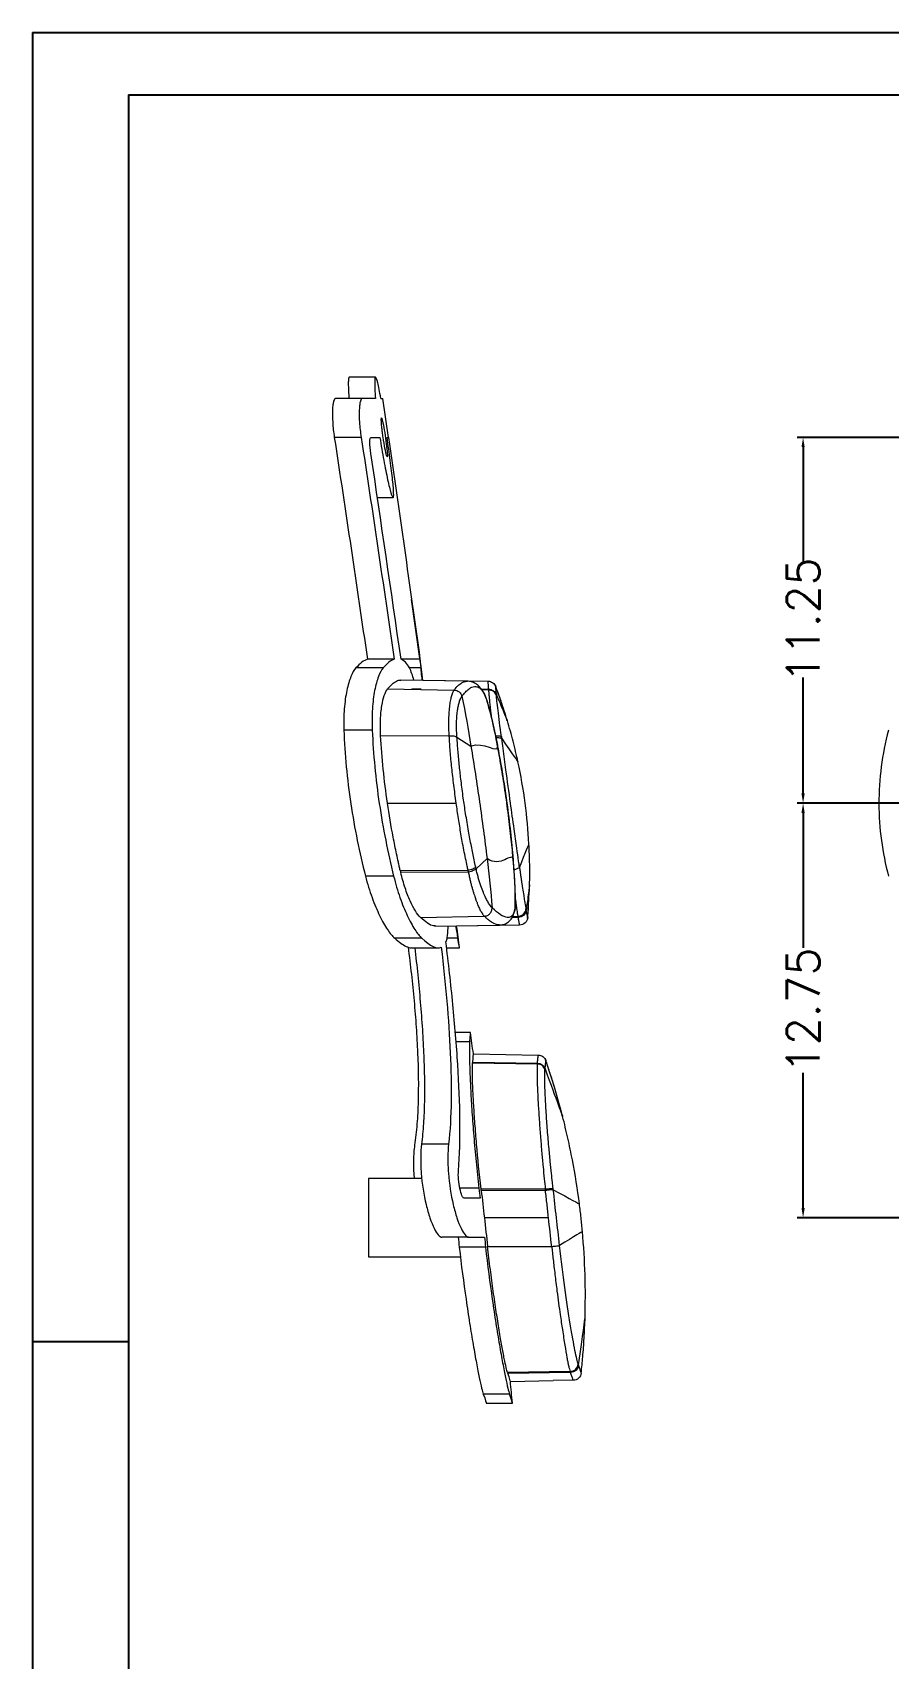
# Model space of a CAD drawing. Header units: inches. Extents: x 1631 to 3663, y 1126 to 1454.
# Drawn here: x 3410.6 to 3437, y 1156.2 to 1206.2 of the extents above; entities that cross this region are included whole.
import ezdxf

# ---------------------------------------------------------------- set-up
doc = ezdxf.new("R2010")
doc.units = ezdxf.units.IN
doc.header["$LTSCALE"] = 15
doc.styles.get("Standard").update_dxf_attribs({"font": 'txt', "bigfont": 'gbcbig.shx'})
doc.dimstyles.new('1.5', dxfattribs={"dimtxt": 1, "dimasz": 0.3, "dimexe": 0.18, "dimexo": 0.0625, "dimgap": 0.09, "dimtad": 0, "dimzin": 0, "dimdsep": 46, "dimtxsty": 'Standard', "dimcen": 0, "dimclrd": 3, "dimclre": 3, "dimadec": 0, "dimazin": 2, "dimtfac": 1, "dimtofl": 0, "dimtmove": 0, "dimatfit": 3, "dimfxl": 1, "dimtolj": 1, "dimtzin": 0, "dimarcsym": 0})

# ---------------------------------------------------------------- blocks, each defined once
blk = doc.blocks.new('*D250')
at = {"color": 3, "lineweight": -2}
for p, q in [((3440.455, 1182.497), (3434.155, 1182.497)), ((3434.335, 1182.197), (3434.335, 1178.045)), ((3434.335, 1170.047), (3434.335, 1174.198)), ((3450.955, 1169.747), (3434.155, 1169.747))]:
    blk.add_line(p, q, dxfattribs=at)
at = {"color": 3}
for points in [[(3434.285, 1182.197), (3434.385, 1182.197), (3434.335, 1182.497)], [(3434.285, 1170.047), (3434.385, 1170.047), (3434.335, 1169.747)]]:
    blk.add_solid(points, dxfattribs=at)
at = {"layer": 'Defpoints', "color": 0}
for p in [(3440.518, 1182.497), (3434.335, 1169.747), (3451.018, 1169.747)]:
    blk.add_point(p, dxfattribs=at)
at = {"color": 0, "insert": (3434.335, 1176.122), "char_height": 1, "attachment_point": 5, "rotation": 90}
blk.add_mtext('\\A1;12.75', dxfattribs=at)
blk = doc.blocks.new('*D251')
at = {"color": 3, "lineweight": -2}
for p, q in [((3445.705, 1193.746), (3434.155, 1193.746)), ((3434.335, 1193.446), (3434.335, 1189.878)), ((3434.335, 1182.797), (3434.335, 1186.365)), ((3440.455, 1182.497), (3434.155, 1182.497))]:
    blk.add_line(p, q, dxfattribs=at)
at = {"color": 3}
for points in [[(3434.285, 1193.446), (3434.385, 1193.446), (3434.335, 1193.746)], [(3434.285, 1182.797), (3434.385, 1182.797), (3434.335, 1182.497)]]:
    blk.add_solid(points, dxfattribs=at)
at = {"layer": 'Defpoints', "color": 0}
for p in [(3434.335, 1193.746), (3445.768, 1193.746), (3440.518, 1182.497)]:
    blk.add_point(p, dxfattribs=at)
at = {"color": 0, "insert": (3434.335, 1188.121), "char_height": 1, "attachment_point": 5, "rotation": 90}
blk.add_mtext('\\A1;11.25', dxfattribs=at)

msp = doc.modelspace()

# ---------------------------------------------------------------- linework, layer by layer
for p, q in [((3410.633, 1206.198), (3524.541, 1206.198)), ((3410.633, 1206.198), (3410.633, 1125.657)), ((3413.581, 1204.28), (3522.624, 1204.28)), ((3413.581, 1204.28), (3413.581, 1127.574)), ((3413.581, 1165.927), (3410.633, 1165.927)), ((3410.633, 1162.944), (3410.633, 1125.657))]:
    msp.add_line(p, q)
at = {"color": 7, "linetype": 'Continuous', "lineweight": 15}
for p, q in [((3421.184, 1195.596), (3420.373, 1195.596)), ((3420.783, 1194.946), (3419.962, 1194.946)), ((3421.58, 1193.746), (3421.409, 1194.946)), ((3420.743, 1193.746), (3419.916, 1193.746)), ((3421.238, 1191.896), (3421.725, 1191.896)), ((3422.549, 1186.947), (3422.291, 1188.763)), ((3421.757, 1186.926), (3420.933, 1186.926)), ((3422.551, 1186.926), (3421.974, 1186.926)), ((3421.417, 1186.653), (3420.579, 1186.653)), ((3424.02, 1186.247), (3421.965, 1186.282)), ((3422.642, 1186.282), (3424.648, 1186.247)), ((3424.029, 1186.246), (3424.01, 1186.245)), ((3421.557, 1186.011), (3423.605, 1185.976)), ((3422.589, 1186.005), (3422.299, 1186.01)), ((3424.537, 1185.841), (3424.525, 1185.862)), ((3424.552, 1185.814), (3424.539, 1185.842)), ((3424.583, 1185.718), (3424.543, 1185.825)), ((3424.617, 1185.626), (3424.612, 1185.64)), ((3425.237, 1185.032), (3425.176, 1185.234)), ((3421.082, 1184.74), (3420.211, 1184.74)), ((3423.451, 1184.56), (3421.34, 1184.569)), ((3423.689, 1184.524), (3424.117, 1184.254)), ((3421.55, 1182.498), (3423.664, 1182.498)), ((3424.276, 1180.48), (3424.613, 1180.793)), ((3425.417, 1180.707), (3425.417, 1180.718)), ((3421.741, 1180.253), (3420.874, 1180.253)), ((3421.944, 1180.426), (3424.03, 1180.434)), ((3424.041, 1180.377), (3421.958, 1180.366)), ((3425.904, 1179.528), (3425.914, 1179.792)), ((3425.915, 1179.784), (3425.918, 1179.895)), ((3425.918, 1179.857), (3425.92, 1179.972)), ((3425.922, 1179.985), (3425.919, 1179.962)), ((3425.92, 1179.965), (3425.92, 1179.979)), ((3425.459, 1179.185), (3425.468, 1179.22)), ((3425.467, 1179.208), (3425.47, 1179.234)), ((3425.472, 1179.219), (3425.476, 1179.249)), ((3425.893, 1179.365), (3425.904, 1179.528)), ((3422.562, 1178.984), (3424.53, 1179.017)), ((3423.013, 1178.712), (3425.005, 1178.747)), ((3425.616, 1178.747), (3423.679, 1178.713)), ((3422.607, 1178.341), (3421.773, 1178.341)), ((3422.296, 1178.047), (3423.115, 1178.047)), ((3423.369, 1178.047), (3423.768, 1178.047)), ((3424.108, 1175.447), (3423.639, 1175.447)), ((3424.193, 1174.782), (3426.187, 1174.747)), ((3424.169, 1174.51), (3426.161, 1174.475)), ((3424.172, 1174.531), (3426.162, 1174.497)), ((3426.423, 1174.578), (3426.423, 1174.579)), ((3426.423, 1174.579), (3426.423, 1174.578)), ((3426.688, 1173.758), (3426.671, 1173.812)), ((3426.861, 1173.138), (3426.687, 1173.758)), ((3426.934, 1172.871), (3426.862, 1173.15)), ((3423.432, 1172.007), (3422.6, 1172.007)), ((3422.606, 1170.947), (3420.963, 1170.947)), ((3426.405, 1170.63), (3424.431, 1170.626)), ((3424.435, 1170.587), (3424.431, 1170.626)), ((3426.41, 1170.583), (3424.435, 1170.587)), ((3426.405, 1170.63), (3426.41, 1170.583)), ((3426.651, 1170.605), (3426.646, 1170.651)), ((3426.504, 1169.747), (3424.531, 1169.747)), ((3424.044, 1169.147), (3423.223, 1169.147)), ((3424.568, 1168.844), (3423.759, 1168.844)), ((3424.631, 1168.864), (3426.603, 1168.865)), ((3420.963, 1168.547), (3423.794, 1168.547)), ((3427.611, 1166.33), (3427.627, 1166.648)), ((3427.172, 1165.018), (3425.244, 1164.985)), ((3427.183, 1164.99), (3425.254, 1164.956)), ((3425.331, 1164.713), (3426.643, 1164.736)), ((3427.264, 1164.747), (3426.643, 1164.736)), ((3427.512, 1164.97), (3427.517, 1165.025)), ((3427.512, 1164.97), (3427.512, 1164.971)), ((3425.303, 1164.324), (3424.499, 1164.324)), ((3424.59, 1164.047), (3425.393, 1164.047))]:
    msp.add_line(p, q, dxfattribs=at)
at = {"color": 8, "linetype": 'Continuous', "lineweight": 15}
for p, q in [((3422.574, 1186.653), (3422.227, 1186.653)), ((3424.438, 1186.004), (3424.666, 1186)), ((3424.67, 1185.976), (3424.453, 1185.98)), ((3424.548, 1185.821), (3424.537, 1185.841)), ((3424.549, 1185.813), (3424.557, 1185.798)), ((3425.914, 1179.792), (3425.917, 1179.857)), ((3425.468, 1179.22), (3425.474, 1179.244)), ((3425.477, 1179.266), (3425.473, 1179.249)), ((3425.872, 1179.058), (3425.893, 1179.365)), ((3425.573, 1178.98), (3425.379, 1178.977)), ((3425.403, 1179.015), (3425.565, 1179.017)), ((3423.714, 1178.341), (3423.383, 1178.341)), ((3423.661, 1175.169), (3424.082, 1175.169)), ((3426.939, 1172.86), (3426.861, 1173.138)), ((3424.363, 1170.65), (3423.779, 1170.65))]:
    msp.add_line(p, q, dxfattribs=at)
at = {"color": 7, "linetype": 'Continuous', "lineweight": 15}
for points, knots in [([(3420.373, 1195.593), (3420.368, 1195.59), (3420.357, 1195.584), (3420.348, 1195.509), (3420.345, 1195.388), (3420.35, 1195.219), (3420.359, 1195.063), (3420.366, 1194.966), (3420.368, 1194.946)], [0, 0, 0, 0, 0.175537, 0.369923, 0.564304, 0.757591, 0.95088, 1, 1, 1, 1]), ([(3421.347, 1194.946), (3421.329, 1195.048), (3421.312, 1195.139), (3421.279, 1195.299), (3421.264, 1195.369), (3421.222, 1195.536), (3421.199, 1195.595), (3421.176, 1195.596), (3421.169, 1195.582), (3421.161, 1195.525), (3421.158, 1195.483), (3421.157, 1195.371), (3421.159, 1195.301), (3421.166, 1195.141), (3421.171, 1195.049), (3421.179, 1194.946)], [0, 0, 0, 0, 0.125, 0.125, 0.25, 0.25, 0.5, 0.5, 0.625, 0.625, 0.75, 0.75, 0.875, 0.875, 1, 1, 1, 1]), ([(3419.962, 1194.946), (3419.936, 1194.946), (3419.913, 1194.915), (3419.886, 1194.826), (3419.878, 1194.789), (3419.866, 1194.702), (3419.862, 1194.652), (3419.854, 1194.485), (3419.856, 1194.351), (3419.875, 1194.061), (3419.892, 1193.904), (3419.916, 1193.746)], [0, 0, 0, 0, 0.25, 0.25, 0.375, 0.375, 0.5, 0.5, 0.75, 0.75, 1, 1, 1, 1]), ([(3420.783, 1194.946), (3420.757, 1194.946), (3420.734, 1194.915), (3420.709, 1194.826), (3420.702, 1194.789), (3420.69, 1194.702), (3420.686, 1194.651), (3420.679, 1194.485), (3420.681, 1194.35), (3420.701, 1194.061), (3420.719, 1193.904), (3420.743, 1193.746)], [0, 0, 0, 0, 0.25, 0.25, 0.375, 0.375, 0.5, 0.5, 0.75, 0.75, 1, 1, 1, 1]), ([(3421.418, 1193.746), (3421.415, 1193.772), (3421.407, 1193.824), (3421.397, 1193.902), (3421.386, 1193.988), (3421.376, 1194.081), (3421.367, 1194.173), (3421.362, 1194.249), (3421.361, 1194.304), (3421.362, 1194.34), (3421.366, 1194.344), (3421.368, 1194.346)], [0, 0, 0, 0, 0.084108, 0.167254, 0.250865, 0.375991, 0.502041, 0.626386, 0.751612, 0.875793, 1, 1, 1, 1]), ([(3421.368, 1194.346), (3421.375, 1194.346), (3421.387, 1194.31), (3421.416, 1194.179), (3421.434, 1194.084), (3421.47, 1193.868), (3421.489, 1193.745), (3421.52, 1193.516), (3421.534, 1193.406), (3421.549, 1193.239), (3421.552, 1193.18), (3421.546, 1193.134), (3421.537, 1193.147), (3421.51, 1193.238), (3421.492, 1193.317), (3421.455, 1193.511), (3421.436, 1193.628), (3421.418, 1193.746)], [0, 0, 0, 0, 0.125, 0.125, 0.25, 0.25, 0.375, 0.375, 0.5, 0.5, 0.625, 0.625, 0.75, 0.75, 0.875, 0.875, 1, 1, 1, 1]), ([(3421.04, 1193.246), (3421.02, 1193.377), (3421.01, 1193.507), (3421.011, 1193.692), (3421.024, 1193.746), (3421.043, 1193.746)], [0, 0, 0, 0, 0.5, 0.5, 1, 1, 1, 1]), ([(3421.318, 1193.746), (3421.336, 1193.624), (3421.355, 1193.505), (3421.394, 1193.27), (3421.414, 1193.153), (3421.455, 1192.93), (3421.476, 1192.825), (3421.516, 1192.625), (3421.537, 1192.53), (3421.575, 1192.359), (3421.594, 1192.282), (3421.629, 1192.147), (3421.645, 1192.088), (3421.688, 1191.948), (3421.711, 1191.898), (3421.732, 1191.895), (3421.737, 1191.907), (3421.743, 1191.953), (3421.743, 1191.988), (3421.74, 1192.081), (3421.737, 1192.139), (3421.726, 1192.273), (3421.718, 1192.35), (3421.691, 1192.61), (3421.666, 1192.814), (3421.607, 1193.263), (3421.573, 1193.502), (3421.538, 1193.746)], [0, 0, 0, 0, 0.0625, 0.0625, 0.125, 0.125, 0.1875, 0.1875, 0.25, 0.25, 0.3125, 0.3125, 0.375, 0.375, 0.5, 0.5, 0.5625, 0.5625, 0.625, 0.625, 0.6875, 0.6875, 0.75, 0.75, 0.875, 0.875, 1, 1, 1, 1]), ([(3420.579, 1186.653), (3420.525, 1186.592), (3420.474, 1186.503), (3420.379, 1186.271), (3420.336, 1186.126), (3420.266, 1185.795), (3420.239, 1185.603), (3420.207, 1185.192), (3420.202, 1184.973), (3420.211, 1184.74)], [0, 0, 0, 0, 0.25, 0.25, 0.5, 0.5, 0.75, 0.75, 1, 1, 1, 1]), ([(3421.417, 1186.653), (3421.365, 1186.592), (3421.317, 1186.503), (3421.228, 1186.27), (3421.188, 1186.125), (3421.125, 1185.794), (3421.1, 1185.602), (3421.074, 1185.192), (3421.071, 1184.973), (3421.082, 1184.74)], [0, 0, 0, 0, 0.25, 0.25, 0.5, 0.5, 0.75, 0.75, 1, 1, 1, 1]), ([(3421.557, 1186.011), (3421.604, 1186.064), (3421.697, 1186.17), (3421.829, 1186.254), (3421.918, 1186.291), (3421.961, 1186.28), (3421.965, 1186.28)], [0, 0, 0, 0, 0.319429, 0.638855, 0.967061, 1, 1, 1, 1]), ([(3422.365, 1186.275), (3422.344, 1186.348), (3422.297, 1186.512), (3422.252, 1186.602), (3422.227, 1186.653)], [0, 0, 0, 0, 0.442178, 1, 1, 1, 1]), ([(3422.574, 1186.653), (3422.579, 1186.605), (3422.587, 1186.51), (3422.6, 1186.37), (3422.611, 1186.273), (3422.611, 1186.271)], [0, 0, 0, 0, 0.4947893, 0.9895871, 1, 1, 1, 1]), ([(3423.83, 1186.191), (3423.842, 1186.199), (3423.867, 1186.215), (3423.909, 1186.233), (3423.953, 1186.243), (3423.988, 1186.248), (3424.006, 1186.247), (3424.01, 1186.246)], [0, 0, 0, 0, 0.220127, 0.441191, 0.701021, 0.932114, 1, 1, 1, 1]), ([(3424.532, 1185.854), (3424.5, 1185.91), (3424.439, 1186.017), (3424.332, 1186.125), (3424.227, 1186.195), (3424.126, 1186.232), (3424.061, 1186.246), (3424.029, 1186.246), (3424.029, 1186.246)], [0, 0, 0, 0, 0.248641, 0.473078, 0.673111, 0.848536, 0.999209, 1, 1, 1, 1]), ([(3424.666, 1186), (3424.664, 1186.022), (3424.66, 1186.066), (3424.655, 1186.12), (3424.652, 1186.166), (3424.649, 1186.201), (3424.648, 1186.227), (3424.647, 1186.244), (3424.648, 1186.246), (3424.648, 1186.247)], [0, 0, 0, 0, 0.139783, 0.280589, 0.422419, 0.565275, 0.709156, 0.854064, 1, 1, 1, 1]), ([(3424.648, 1186.247), (3424.696, 1186.246), (3424.747, 1186.231), (3424.831, 1186.172), (3424.863, 1186.129), (3424.88, 1186.086)], [0, 0, 0, 0, 0.5, 0.5, 1, 1, 1, 1]), ([(3421.34, 1184.569), (3421.331, 1184.744), (3421.329, 1184.909), (3421.342, 1185.219), (3421.357, 1185.362), (3421.397, 1185.613), (3421.424, 1185.722), (3421.484, 1185.897), (3421.519, 1185.965), (3421.557, 1186.011)], [0, 0, 0, 0, 0.25, 0.25, 0.5, 0.5, 0.75, 0.75, 1, 1, 1, 1]), ([(3423.451, 1184.56), (3423.45, 1184.587), (3423.445, 1184.671), (3423.44, 1184.835), (3423.439, 1185.039), (3423.448, 1185.259), (3423.464, 1185.458), (3423.49, 1185.639), (3423.523, 1185.784), (3423.56, 1185.901), (3423.59, 1185.951), (3423.605, 1185.976)], [0, 0, 0, 0, 0.039929, 0.124298, 0.249319, 0.361282, 0.498909, 0.624933, 0.751783, 0.877055, 1, 1, 1, 1]), ([(3423.605, 1185.976), (3423.613, 1185.986), (3423.632, 1186.011), (3423.668, 1186.057), (3423.717, 1186.11), (3423.774, 1186.157), (3423.812, 1186.18), (3423.83, 1186.191)], [0, 0, 0, 0, 0.098471, 0.26528, 0.521131, 0.778785, 1, 1, 1, 1]), ([(3423.605, 1185.976), (3423.655, 1185.974), (3423.711, 1185.954), (3423.799, 1185.882), (3423.83, 1185.832), (3423.842, 1185.783)], [0, 0, 0, 0, 0.5, 0.5, 1, 1, 1, 1]), ([(3423.689, 1184.524), (3423.687, 1184.54), (3423.685, 1184.572), (3423.68, 1184.672), (3423.676, 1184.802), (3423.676, 1184.971), (3423.681, 1185.111), (3423.691, 1185.234), (3423.703, 1185.319), (3423.714, 1185.393), (3423.725, 1185.459), (3423.739, 1185.522), (3423.754, 1185.584), (3423.772, 1185.647), (3423.796, 1185.708), (3423.82, 1185.752), (3423.836, 1185.775), (3423.842, 1185.783)], [0, 0, 0, 0, 0.027051, 0.054088, 0.168791, 0.250256, 0.357893, 0.434442, 0.505535, 0.554377, 0.610991, 0.667665, 0.725355, 0.788482, 0.870086, 0.951714, 1, 1, 1, 1]), ([(3423.842, 1185.783), (3423.86, 1185.807), (3423.895, 1185.853), (3423.947, 1185.912), (3423.999, 1185.963), (3424.049, 1186.004), (3424.097, 1186.037), (3424.159, 1186.07), (3424.227, 1186.086), (3424.315, 1186.08), (3424.398, 1186.036), (3424.481, 1185.947), (3424.525, 1185.863), (3424.548, 1185.821)], [0, 0, 0, 0, 0.064736, 0.129517, 0.194332, 0.259176, 0.32103, 0.382916, 0.506385, 0.599971, 0.759212, 0.879541, 1, 1, 1, 1]), ([(3424.557, 1185.798), (3424.576, 1185.743), (3424.615, 1185.628), (3424.671, 1185.438), (3424.728, 1185.222), (3424.795, 1184.945), (3424.867, 1184.613), (3424.916, 1184.362), (3424.94, 1184.233)], [0, 0, 0, 0, 0.108938, 0.225684, 0.368054, 0.524715, 0.754983, 1, 1, 1, 1]), ([(3424.557, 1185.798), (3424.565, 1185.779), (3424.584, 1185.734), (3424.604, 1185.667), (3424.616, 1185.627)], [0, 0, 0, 0, 0.413394, 1, 1, 1, 1]), ([(3424.67, 1185.976), (3424.67, 1185.98), (3424.669, 1185.988), (3424.667, 1185.996), (3424.666, 1186)], [0, 0, 0, 0, 0.418741, 1, 1, 1, 1]), ([(3424.666, 1186), (3424.714, 1186), (3424.767, 1185.985), (3424.852, 1185.926), (3424.884, 1185.883), (3424.9, 1185.839)], [0, 0, 0, 0, 0.5, 0.5, 1, 1, 1, 1]), ([(3424.902, 1185.815), (3424.886, 1185.857), (3424.855, 1185.9), (3424.771, 1185.96), (3424.718, 1185.976), (3424.67, 1185.976)], [0, 0, 0, 0, 0.5, 0.5, 1, 1, 1, 1]), ([(3425.045, 1185.628), (3425.019, 1185.704), (3424.964, 1185.863), (3424.903, 1186.024), (3424.871, 1186.107)], [0, 0, 0, 0, 0.479444, 1, 1, 1, 1]), ([(3425.24, 1185.026), (3425.178, 1185.232), (3425.078, 1185.54), (3424.953, 1185.891), (3424.898, 1186.039), (3424.88, 1186.086)], [0.8326318, 0.8326318, 0.8326318, 0.8326318, 0.9163172, 0.9581586, 0.9776462, 0.9776462, 0.9776462, 0.9776462]), ([(3425.056, 1184.543), (3425.014, 1184.845), (3424.978, 1185.124), (3424.925, 1185.568), (3424.907, 1185.73), (3424.902, 1185.815)], [0, 0, 0, 0, 0.5, 0.5, 1, 1, 1, 1]), ([(3424.934, 1184.277), (3424.91, 1184.399), (3424.869, 1184.613), (3424.809, 1184.89), (3424.753, 1185.133), (3424.694, 1185.368), (3424.642, 1185.541), (3424.615, 1185.627)], [0, 0, 0, 0, 0.270539, 0.471736, 0.608325, 0.80362, 1, 1, 1, 1]), ([(3420.211, 1184.74), (3420.24, 1183.996), (3420.309, 1183.242), (3420.537, 1181.718), (3420.691, 1180.977), (3420.874, 1180.253)], [0, 0, 0, 0, 0.5, 0.5, 1, 1, 1, 1]), ([(3421.082, 1184.74), (3421.116, 1183.996), (3421.187, 1183.243), (3421.413, 1181.719), (3421.564, 1180.977), (3421.741, 1180.253)], [0, 0, 0, 0, 0.5, 0.5, 1, 1, 1, 1]), ([(3425.566, 1183.765), (3425.52, 1183.977), (3425.42, 1184.399), (3425.303, 1184.818), (3425.24, 1185.026)], [0.6638154, 0.6638154, 0.6638154, 0.6638154, 0.7482245, 0.8326321, 0.8326321, 0.8326321, 0.8326321]), ([(3436.962, 1184.74), (3436.763, 1183.996), (3436.666, 1183.242), (3436.669, 1181.718), (3436.769, 1180.977), (3436.962, 1180.253)], [0, 0, 0, 0, 0.5, 0.5, 1, 1, 1, 1]), ([(3423.689, 1184.524), (3423.673, 1184.536), (3423.642, 1184.547), (3423.554, 1184.56), (3423.5, 1184.562), (3423.451, 1184.56)], [0, 0, 0, 0, 0.5, 0.5, 1, 1, 1, 1]), ([(3423.664, 1182.498), (3423.652, 1182.591), (3423.627, 1182.774), (3423.593, 1183.048), (3423.561, 1183.318), (3423.521, 1183.664), (3423.48, 1184.079), (3423.461, 1184.401), (3423.451, 1184.56)], [0, 0, 0, 0, 0.133408, 0.2652, 0.395371, 0.523916, 0.766411, 1, 1, 1, 1]), ([(3424.265, 1180.531), (3424.249, 1180.603), (3424.203, 1180.815), (3424.128, 1181.182), (3424.041, 1181.658), (3423.97, 1182.078), (3423.917, 1182.417), (3423.881, 1182.668), (3423.847, 1182.919), (3423.807, 1183.246), (3423.764, 1183.63), (3423.721, 1184.08), (3423.699, 1184.376), (3423.689, 1184.524)], [0, 0, 0, 0, 0.056454, 0.163882, 0.281066, 0.415403, 0.477686, 0.532774, 0.602256, 0.663605, 0.775728, 0.887881, 1, 1, 1, 1]), ([(3424.117, 1184.254), (3424.211, 1183.683), (3424.389, 1182.534), (3424.542, 1181.375), (3424.613, 1180.793)], [0.2508421, 0.2508421, 0.2508421, 0.2508421, 0.499242, 0.747642, 0.747642, 0.747642, 0.747642]), ([(3425.425, 1180.718), (3425.404, 1180.938), (3425.36, 1181.405), (3425.274, 1182.133), (3425.17, 1182.889), (3425.054, 1183.616), (3424.969, 1184.08), (3424.93, 1184.298)], [0, 0, 0, 0, 0.183721, 0.390004, 0.607865, 0.815523, 1, 1, 1, 1]), ([(3424.94, 1184.233), (3424.975, 1184.046), (3425.044, 1183.668), (3425.138, 1183.09), (3425.239, 1182.403), (3425.337, 1181.625), (3425.392, 1181.046), (3425.419, 1180.764)], [0, 0, 0, 0, 0.16255, 0.329302, 0.501547, 0.757055, 1, 1, 1, 1]), ([(3425.612, 1180.522), (3425.603, 1180.586), (3425.576, 1180.78), (3425.521, 1181.172), (3425.438, 1181.766), (3425.325, 1182.574), (3425.211, 1183.406), (3425.122, 1184.064), (3425.079, 1184.38), (3425.065, 1184.48)], [0, 0, 0, 0, 0.049986, 0.150014, 0.300068, 0.500104, 0.756065, 0.922724, 1, 1, 1, 1]), ([(3425.903, 1181.238), (3425.881, 1181.658), (3425.803, 1182.5), (3425.656, 1183.344), (3425.566, 1183.765)], [0.3297937, 0.3297937, 0.3297937, 0.3297937, 0.4960972, 0.6638155, 0.6638155, 0.6638155, 0.6638155]), ([(3421.944, 1180.425), (3421.938, 1180.446), (3421.934, 1180.467), (3421.924, 1180.509), (3421.92, 1180.531), (3421.905, 1180.594), (3421.896, 1180.636), (3421.868, 1180.763), (3421.849, 1180.848), (3421.795, 1181.104), (3421.76, 1181.276), (3421.661, 1181.796), (3421.602, 1182.146), (3421.55, 1182.498)], [0, 0, 0, 0, 0.03125, 0.03125, 0.0625, 0.0625, 0.125, 0.125, 0.25, 0.25, 0.5, 0.5, 1, 1, 1, 1]), ([(3424.03, 1180.434), (3424.022, 1180.475), (3423.997, 1180.594), (3423.934, 1180.887), (3423.852, 1181.296), (3423.785, 1181.709), (3423.722, 1182.102), (3423.687, 1182.341), (3423.664, 1182.498)], [0, 0, 0, 0, 0.060339, 0.178567, 0.434166, 0.659301, 0.77445, 1, 1, 1, 1]), ([(3425.922, 1179.985), (3425.927, 1180.193), (3425.929, 1180.611), (3425.915, 1181.029), (3425.903, 1181.238)], [0.1640281, 0.1640281, 0.1640281, 0.1640281, 0.2469104, 0.3297938, 0.3297938, 0.3297938, 0.3297938]), ([(3425.477, 1179.266), (3425.49, 1179.515), (3425.483, 1179.765), (3425.46, 1180.264), (3425.442, 1180.513), (3425.419, 1180.764)], [0, 0, 0, 0, 0.5, 0.5, 1, 1, 1, 1]), ([(3425.484, 1179.446), (3425.485, 1179.48), (3425.488, 1179.61), (3425.482, 1179.825), (3425.47, 1180.103), (3425.452, 1180.395), (3425.435, 1180.599), (3425.425, 1180.709)], [0, 0, 0, 0, 0.078194, 0.307931, 0.502946, 0.733491, 1, 1, 1, 1]), ([(3420.874, 1180.253), (3420.934, 1180.019), (3421.002, 1179.8), (3421.15, 1179.391), (3421.23, 1179.202), (3421.39, 1178.873), (3421.472, 1178.727), (3421.628, 1178.493), (3421.703, 1178.403), (3421.773, 1178.341)], [0, 0, 0, 0, 0.25, 0.25, 0.5, 0.5, 0.75, 0.75, 1, 1, 1, 1]), ([(3421.741, 1180.253), (3421.799, 1180.019), (3421.864, 1179.8), (3422.007, 1179.392), (3422.084, 1179.202), (3422.238, 1178.873), (3422.317, 1178.727), (3422.468, 1178.493), (3422.54, 1178.403), (3422.607, 1178.341)], [0, 0, 0, 0, 0.25, 0.25, 0.5, 0.5, 0.75, 0.75, 1, 1, 1, 1]), ([(3422.562, 1178.984), (3422.465, 1179.074), (3422.355, 1179.251), (3422.196, 1179.608), (3422.143, 1179.744), (3422.044, 1180.039), (3421.999, 1180.197), (3421.958, 1180.366)], [0, 0, 0, 0, 0.5, 0.5, 0.75, 0.75, 1, 1, 1, 1]), ([(3424.03, 1180.434), (3424.08, 1180.444), (3424.135, 1180.46), (3424.222, 1180.496), (3424.252, 1180.515), (3424.265, 1180.531)], [0, 0, 0, 0, 0.5, 0.5, 1, 1, 1, 1]), ([(3424.041, 1180.377), (3424.04, 1180.386), (3424.038, 1180.406), (3424.033, 1180.425), (3424.03, 1180.434)], [0, 0, 0, 0, 0.490926, 1, 1, 1, 1]), ([(3424.276, 1180.48), (3424.262, 1180.461), (3424.227, 1180.439), (3424.167, 1180.413), (3424.146, 1180.405), (3424.097, 1180.39), (3424.069, 1180.383), (3424.041, 1180.377)], [0, 0, 0, 0, 0.5, 0.5, 0.75, 0.75, 1, 1, 1, 1]), ([(3424.041, 1180.377), (3424.05, 1180.332), (3424.067, 1180.244), (3424.094, 1180.12), (3424.123, 1180.004), (3424.151, 1179.897), (3424.18, 1179.799), (3424.209, 1179.709), (3424.229, 1179.654), (3424.238, 1179.627)], [0, 0, 0, 0, 0.161258, 0.316381, 0.465363, 0.608206, 0.744918, 0.875511, 1, 1, 1, 1]), ([(3424.771, 1179.278), (3424.762, 1179.287), (3424.738, 1179.312), (3424.69, 1179.375), (3424.632, 1179.47), (3424.577, 1179.574), (3424.535, 1179.665), (3424.486, 1179.782), (3424.421, 1179.958), (3424.359, 1180.157), (3424.31, 1180.336), (3424.288, 1180.429), (3424.276, 1180.48)], [0, 0, 0, 0, 0.054054, 0.147817, 0.280599, 0.392198, 0.457137, 0.523444, 0.67387, 0.838047, 0.911635, 1, 1, 1, 1]), ([(3425.612, 1180.522), (3425.617, 1180.483), (3425.628, 1180.407), (3425.644, 1180.295), (3425.659, 1180.186), (3425.675, 1180.082), (3425.69, 1179.981), (3425.713, 1179.833), (3425.739, 1179.663), (3425.768, 1179.484), (3425.793, 1179.342), (3425.806, 1179.279), (3425.812, 1179.246)], [0, 0, 0, 0, 0.063923, 0.127583, 0.191048, 0.254382, 0.317646, 0.380898, 0.546778, 0.682852, 0.839228, 1, 1, 1, 1]), ([(3424.238, 1179.627), (3424.241, 1179.618), (3424.248, 1179.6), (3424.255, 1179.572), (3424.262, 1179.544), (3424.269, 1179.526), (3424.272, 1179.517)], [0, 0, 0, 0, 0.235818, 0.482458, 0.738124, 1, 1, 1, 1]), ([(3424.272, 1179.517), (3424.28, 1179.501), (3424.292, 1179.477), (3424.301, 1179.452), (3424.305, 1179.443)], [0, 0, 0, 0, 0.6077689, 1, 1, 1, 1]), ([(3424.305, 1179.443), (3424.31, 1179.424), (3424.323, 1179.381), (3424.348, 1179.317), (3424.386, 1179.236), (3424.426, 1179.161), (3424.459, 1179.117), (3424.471, 1179.1)], [0, 0, 0, 0, 0.133677, 0.296761, 0.48934, 0.806744, 1, 1, 1, 1]), ([(3424.53, 1179.017), (3424.564, 1179.02), (3424.597, 1179.029), (3424.656, 1179.059), (3424.681, 1179.079), (3424.722, 1179.123), (3424.739, 1179.149), (3424.764, 1179.21), (3424.771, 1179.244), (3424.771, 1179.278)], [0, 0, 0, 0, 0.25, 0.25, 0.5, 0.5, 0.75, 0.75, 1, 1, 1, 1]), ([(3425.474, 1179.244), (3425.445, 1179.054), (3425.357, 1178.969), (3425.114, 1178.992), (3424.954, 1179.098), (3424.771, 1179.278)], [0, 0, 0, 0, 0.5, 0.5, 1, 1, 1, 1]), ([(3424.989, 1178.751), (3425.028, 1178.752), (3425.126, 1178.754), (3425.241, 1178.813), (3425.339, 1178.904), (3425.417, 1179.022), (3425.449, 1179.135), (3425.465, 1179.193)], [0, 0, 0, 0, 0.156814, 0.401939, 0.5853, 0.784687, 1, 1, 1, 1]), ([(3425.477, 1179.289), (3425.478, 1179.298), (3425.484, 1179.341), (3425.485, 1179.4), (3425.485, 1179.446)], [0, 0, 0, 0, 0.205585, 1, 1, 1, 1]), ([(3425.485, 1179.446), (3425.485, 1179.423), (3425.485, 1179.349), (3425.48, 1179.3), (3425.477, 1179.266)], [0, 0, 0, 0, 0.3115189, 1, 1, 1, 1]), ([(3425.507, 1179.371), (3425.511, 1179.345), (3425.518, 1179.306), (3425.529, 1179.234), (3425.535, 1179.156), (3425.544, 1179.089), (3425.558, 1179.044), (3425.563, 1179.026), (3425.565, 1179.017)], [0, 0, 0, 0, 0.162507, 0.243292, 0.497082, 0.752248, 0.876809, 1, 1, 1, 1]), ([(3425.565, 1179.017), (3425.631, 1179.019), (3425.693, 1179.047), (3425.776, 1179.124), (3425.808, 1179.183), (3425.812, 1179.246)], [0, 0, 0, 0, 0.5, 0.5, 1, 1, 1, 1]), ([(3425.82, 1179.208), (3425.815, 1179.144), (3425.783, 1179.086), (3425.7, 1179.009), (3425.639, 1178.981), (3425.573, 1178.98)], [0, 0, 0, 0, 0.5, 0.5, 1, 1, 1, 1]), ([(3425.863, 1178.947), (3425.869, 1179.02), (3425.881, 1179.162), (3425.89, 1179.299), (3425.894, 1179.365)], [0, 0, 0, 0, 0.518292, 1, 1, 1, 1]), ([(3423.024, 1178.719), (3423.004, 1178.718), (3422.936, 1178.715), (3422.789, 1178.789), (3422.638, 1178.919), (3422.562, 1178.984)], [0, 0, 0, 0, 0.166234, 0.583105, 1, 1, 1, 1]), ([(3423.383, 1178.341), (3423.391, 1178.388), (3423.408, 1178.481), (3423.416, 1178.619), (3423.413, 1178.716), (3423.413, 1178.719)], [0, 0, 0, 0, 0.4904992, 0.9809936, 1, 1, 1, 1]), ([(3423.647, 1178.723), (3423.659, 1178.65), (3423.687, 1178.483), (3423.704, 1178.392), (3423.714, 1178.341)], [0, 0, 0, 0, 0.442955, 1, 1, 1, 1]), ([(3424.471, 1179.1), (3424.476, 1179.091), (3424.486, 1179.071), (3424.506, 1179.043), (3424.522, 1179.026), (3424.53, 1179.017)], [0, 0, 0, 0, 0.289642, 0.622814, 1, 1, 1, 1]), ([(3424.989, 1178.75), (3424.968, 1178.751), (3424.919, 1178.751), (3424.838, 1178.785), (3424.759, 1178.829), (3424.695, 1178.874), (3424.635, 1178.921), (3424.582, 1178.968), (3424.545, 1179.003), (3424.53, 1179.017)], [0, 0, 0, 0, 0.177675, 0.401503, 0.56052, 0.692559, 0.798954, 0.918852, 1, 1, 1, 1]), ([(3425.573, 1178.98), (3425.573, 1178.986), (3425.572, 1178.998), (3425.568, 1179.011), (3425.565, 1179.017)], [0, 0, 0, 0, 0.499763, 1, 1, 1, 1]), ([(3425.616, 1178.747), (3425.616, 1178.748), (3425.615, 1178.75), (3425.612, 1178.765), (3425.608, 1178.788), (3425.602, 1178.822), (3425.594, 1178.865), (3425.584, 1178.917), (3425.577, 1178.959), (3425.573, 1178.98)], [0, 0, 0, 0, 0.1427642, 0.2855612, 0.4283905, 0.5712505, 0.7141396, 0.8570563, 1, 1, 1, 1]), ([(3425.865, 1178.975), (3425.859, 1178.909), (3425.827, 1178.851), (3425.743, 1178.774), (3425.682, 1178.747), (3425.616, 1178.747)], [0, 0, 0, 0, 0.5, 0.5, 1, 1, 1, 1]), ([(3425.865, 1178.975), (3425.867, 1179.002), (3425.87, 1179.029), (3425.872, 1179.057), (3425.872, 1179.058)], [0.03025127, 0.03025127, 0.03025127, 0.03025127, 0.04100662, 0.04134946, 0.04134946, 0.04134946, 0.04134946]), ([(3421.773, 1178.341), (3421.838, 1178.287), (3421.968, 1178.178), (3422.131, 1178.085), (3422.241, 1178.041), (3422.288, 1178.05), (3422.296, 1178.052)], [0, 0, 0, 0, 0.307737, 0.615466, 0.932743, 1, 1, 1, 1]), ([(3423.383, 1178.341), (3423.377, 1178.322), (3423.366, 1178.284), (3423.354, 1178.251), (3423.347, 1178.235)], [0, 0, 0, 0, 0.501635, 1, 1, 1, 1]), ([(3423.734, 1171.188), (3423.773, 1171.673), (3423.785, 1172.188), (3423.775, 1173.277), (3423.751, 1173.853), (3423.675, 1175.061), (3423.623, 1175.677), (3423.5, 1176.937), (3423.428, 1177.579), (3423.347, 1178.235)], [0, 0, 0, 0, 0.25, 0.25, 0.5, 0.5, 0.75, 0.75, 1, 1, 1, 1]), ([(3422.186, 1178.067), (3422.258, 1177.508), (3422.319, 1176.958), (3422.394, 1176.144), (3422.415, 1175.875), (3422.452, 1175.34), (3422.467, 1175.074), (3422.501, 1174.291), (3422.507, 1173.794), (3422.487, 1173.084), (3422.476, 1172.853), (3422.44, 1172.404), (3422.416, 1172.185), (3422.385, 1171.975)], [0, 0, 0, 0, 0.25, 0.25, 0.375, 0.375, 0.5, 0.5, 0.75, 0.75, 0.875, 0.875, 1, 1, 1, 1]), ([(3422.391, 1178.047), (3422.423, 1177.769), (3422.486, 1177.208), (3422.563, 1176.369), (3422.627, 1175.534), (3422.669, 1174.74), (3422.691, 1173.996), (3422.689, 1173.3), (3422.664, 1172.63), (3422.622, 1172.215), (3422.6, 1172.007)], [0, 0, 0, 0, 0.124583, 0.252012, 0.383013, 0.51401, 0.633865, 0.753716, 0.876861, 1, 1, 1, 1]), ([(3423.206, 1178.066), (3423.337, 1176.936), (3423.435, 1175.854), (3423.506, 1174.301), (3423.516, 1173.805), (3423.503, 1172.868), (3423.479, 1172.425), (3423.432, 1172.007)], [0, 0, 0, 0, 0.5, 0.5, 0.75, 0.75, 1, 1, 1, 1]), ([(3424.082, 1175.169), (3424.077, 1175.132), (3424.074, 1175.071), (3424.071, 1174.903), (3424.071, 1174.796), (3424.076, 1174.536), (3424.08, 1174.386), (3424.092, 1174.048), (3424.101, 1173.858), (3424.122, 1173.446), (3424.135, 1173.227), (3424.167, 1172.761), (3424.185, 1172.512), (3424.227, 1172), (3424.251, 1171.738), (3424.303, 1171.202), (3424.332, 1170.926), (3424.363, 1170.65)], [0, 0, 0, 0, 0.125, 0.125, 0.25, 0.25, 0.375, 0.375, 0.5, 0.5, 0.625, 0.625, 0.75, 0.75, 0.875, 0.875, 1, 1, 1, 1]), ([(3426.162, 1174.497), (3426.165, 1174.519), (3426.17, 1174.562), (3426.175, 1174.615), (3426.18, 1174.661), (3426.182, 1174.683), (3426.183, 1174.694)], [0, 0, 0, 0, 0.252181, 0.502908, 0.75218, 1, 1, 1, 1]), ([(3426.183, 1174.694), (3426.183, 1174.702), (3426.185, 1174.719), (3426.185, 1174.74), (3426.185, 1174.747), (3426.187, 1174.747), (3426.187, 1174.747)], [0, 0, 0, 0, 0.2491731, 0.5003045, 0.9996554, 1, 1, 1, 1]), ([(3426.187, 1174.747), (3426.235, 1174.747), (3426.289, 1174.731), (3426.375, 1174.669), (3426.407, 1174.624), (3426.423, 1174.579)], [0, 0, 0, 0, 0.5, 0.5, 1, 1, 1, 1]), ([(3424.431, 1170.626), (3424.377, 1171.101), (3424.331, 1171.563), (3424.274, 1172.227), (3424.257, 1172.437), (3424.228, 1172.837), (3424.215, 1173.028), (3424.194, 1173.383), (3424.185, 1173.544), (3424.172, 1173.835), (3424.168, 1173.965), (3424.162, 1174.188), (3424.161, 1174.28), (3424.162, 1174.424), (3424.165, 1174.478), (3424.169, 1174.51)], [0, 0, 0, 0, 0.25, 0.25, 0.375, 0.375, 0.5, 0.5, 0.625, 0.625, 0.75, 0.75, 0.875, 0.875, 1, 1, 1, 1]), ([(3426.161, 1174.475), (3426.16, 1174.465), (3426.157, 1174.443), (3426.153, 1174.39), (3426.151, 1174.311), (3426.151, 1174.195), (3426.154, 1174.033), (3426.16, 1173.817), (3426.172, 1173.537), (3426.192, 1173.166), (3426.22, 1172.717), (3426.257, 1172.224), (3426.296, 1171.757), (3426.335, 1171.333), (3426.371, 1170.962), (3426.394, 1170.734), (3426.405, 1170.63)], [0, 0, 0, 0, 0.03572, 0.079063, 0.130029, 0.188617, 0.254827, 0.328665, 0.410134, 0.499233, 0.610378, 0.71048, 0.799512, 0.877449, 0.944279, 1, 1, 1, 1]), ([(3426.161, 1174.475), (3426.161, 1174.477), (3426.16, 1174.481), (3426.161, 1174.486), (3426.163, 1174.491), (3426.162, 1174.495), (3426.162, 1174.497)], [0, 0, 0, 0, 0.241344, 0.489497, 0.750004, 1, 1, 1, 1]), ([(3426.396, 1174.298), (3426.382, 1174.344), (3426.352, 1174.391), (3426.266, 1174.457), (3426.211, 1174.474), (3426.161, 1174.475)], [0, 0, 0, 0, 0.5, 0.5, 1, 1, 1, 1]), ([(3426.162, 1174.497), (3426.212, 1174.496), (3426.266, 1174.48), (3426.353, 1174.415), (3426.385, 1174.368), (3426.399, 1174.321)], [0, 0, 0, 0, 0.5, 0.5, 1, 1, 1, 1]), ([(3426.646, 1170.651), (3426.639, 1170.712), (3426.622, 1170.865), (3426.592, 1171.142), (3426.554, 1171.511), (3426.509, 1171.989), (3426.465, 1172.523), (3426.434, 1172.98), (3426.414, 1173.322), (3426.401, 1173.57), (3426.393, 1173.787), (3426.388, 1173.971), (3426.387, 1174.118), (3426.389, 1174.232), (3426.394, 1174.276), (3426.396, 1174.298)], [0, 0, 0, 0, 0.034142, 0.08663, 0.157459, 0.246623, 0.369645, 0.492681, 0.565125, 0.637576, 0.71004, 0.782524, 0.855012, 0.927502, 1, 1, 1, 1]), ([(3426.665, 1173.836), (3426.623, 1173.969), (3426.543, 1174.225), (3426.455, 1174.483), (3426.414, 1174.606)], [0, 0, 0, 0, 0.52318, 1, 1, 1, 1]), ([(3426.525, 1174.275), (3426.511, 1174.316), (3426.475, 1174.427), (3426.437, 1174.536), (3426.414, 1174.606)], [0, 0, 0, 0, 0.365113, 1, 1, 1, 1]), ([(3427.455, 1170.171), (3427.397, 1170.623), (3427.289, 1171.299), (3427.103, 1172.194), (3426.996, 1172.638), (3426.939, 1172.86)], [0.5391858, 0.5391858, 0.5391858, 0.5391858, 0.6732073, 0.7402165, 0.8072334, 0.8072334, 0.8072334, 0.8072334]), ([(3422.385, 1171.975), (3422.377, 1171.904), (3422.359, 1171.761), (3422.348, 1171.516), (3422.352, 1171.254), (3422.362, 1171.061), (3422.374, 1170.959), (3422.376, 1170.947)], [0, 0, 0, 0, 0.242077, 0.484121, 0.72634, 0.968565, 1, 1, 1, 1]), ([(3422.6, 1172.007), (3422.585, 1171.884), (3422.576, 1171.747), (3422.572, 1171.445), (3422.577, 1171.285), (3422.613, 1170.789), (3422.668, 1170.446), (3422.775, 1170), (3422.816, 1169.86), (3422.899, 1169.615), (3422.943, 1169.507), (3423.029, 1169.332), (3423.072, 1169.263), (3423.152, 1169.17), (3423.189, 1169.147), (3423.223, 1169.147)], [0, 0, 0, 0, 0.125, 0.125, 0.25, 0.25, 0.5, 0.5, 0.625, 0.625, 0.75, 0.75, 0.875, 0.875, 1, 1, 1, 1]), ([(3423.432, 1172.007), (3423.418, 1171.884), (3423.41, 1171.747), (3423.407, 1171.445), (3423.413, 1171.285), (3423.45, 1170.791), (3423.504, 1170.447), (3423.608, 1170.001), (3423.648, 1169.861), (3423.729, 1169.616), (3423.772, 1169.507), (3423.856, 1169.332), (3423.897, 1169.263), (3423.975, 1169.171), (3424.011, 1169.147), (3424.044, 1169.147)], [0, 0, 0, 0, 0.125, 0.125, 0.25, 0.25, 0.5, 0.5, 0.625, 0.625, 0.75, 0.75, 0.875, 0.875, 1, 1, 1, 1]), ([(3420.964, 1170.947), (3420.964, 1170.947), (3420.964, 1170.916), (3420.964, 1170.795), (3420.964, 1170.706), (3420.964, 1170.484), (3420.964, 1170.351), (3420.964, 1170.061), (3420.964, 1169.904), (3420.964, 1169.747)], [0, 0, 0, 0, 0.25, 0.25, 0.5, 0.5, 0.75, 0.75, 1, 1, 1, 1]), ([(3423.908, 1170.347), (3423.888, 1170.347), (3423.866, 1170.375), (3423.82, 1170.479), (3423.797, 1170.555), (3423.76, 1170.73), (3423.745, 1170.83), (3423.729, 1171.025), (3423.728, 1171.116), (3423.734, 1171.188)], [0, 0, 0, 0, 0.25, 0.25, 0.5, 0.5, 0.75, 0.75, 1, 1, 1, 1]), ([(3426.405, 1170.63), (3426.457, 1170.636), (3426.515, 1170.642), (3426.605, 1170.65), (3426.635, 1170.652), (3426.646, 1170.651)], [0, 0, 0, 0, 0.5, 0.5, 1, 1, 1, 1]), ([(3426.651, 1170.605), (3426.64, 1170.605), (3426.611, 1170.603), (3426.52, 1170.595), (3426.462, 1170.589), (3426.41, 1170.583)], [0, 0, 0, 0, 0.5, 0.5, 1, 1, 1, 1]), ([(3426.504, 1169.747), (3426.49, 1169.887), (3426.461, 1170.166), (3426.427, 1170.444), (3426.41, 1170.583)], [0, 0, 0, 0, 0.4998645, 1, 1, 1, 1]), ([(3420.964, 1169.747), (3420.964, 1169.59), (3420.964, 1169.433), (3420.964, 1169.142), (3420.964, 1169.009), (3420.964, 1168.787), (3420.964, 1168.698), (3420.964, 1168.578), (3420.964, 1168.547), (3420.964, 1168.547)], [0, 0, 0, 0, 0.25, 0.25, 0.5, 0.5, 0.75, 0.75, 1, 1, 1, 1]), ([(3427.548, 1169.323), (3427.535, 1169.464), (3427.507, 1169.747), (3427.474, 1170.03), (3427.455, 1170.171)], [0.45510082, 0.45510082, 0.45510082, 0.45510082, 0.49709454, 0.53918578, 0.53918578, 0.53918578, 0.53918578]), ([(3423.759, 1168.844), (3423.822, 1168.288), (3423.892, 1167.75), (3424.004, 1166.979), (3424.041, 1166.734), (3424.114, 1166.27), (3424.151, 1166.048), (3424.222, 1165.636), (3424.256, 1165.449), (3424.319, 1165.111), (3424.349, 1164.96), (3424.403, 1164.7), (3424.427, 1164.593), (3424.468, 1164.424), (3424.485, 1164.362), (3424.499, 1164.324)], [0, 0, 0, 0, 0.25, 0.25, 0.375, 0.375, 0.5, 0.5, 0.625, 0.625, 0.75, 0.75, 0.875, 0.875, 1, 1, 1, 1]), ([(3424.568, 1168.844), (3424.631, 1168.288), (3424.701, 1167.75), (3424.812, 1166.979), (3424.848, 1166.734), (3424.922, 1166.27), (3424.958, 1166.048), (3425.029, 1165.636), (3425.062, 1165.449), (3425.125, 1165.111), (3425.155, 1164.96), (3425.208, 1164.7), (3425.232, 1164.593), (3425.272, 1164.424), (3425.29, 1164.362), (3425.303, 1164.324)], [0, 0, 0, 0, 0.25, 0.25, 0.375, 0.375, 0.5, 0.5, 0.625, 0.625, 0.75, 0.75, 0.875, 0.875, 1, 1, 1, 1]), ([(3425.244, 1164.985), (3425.233, 1165.017), (3425.218, 1165.07), (3425.184, 1165.214), (3425.165, 1165.307), (3425.12, 1165.53), (3425.096, 1165.659), (3425.044, 1165.948), (3425.016, 1166.111), (3424.957, 1166.464), (3424.928, 1166.652), (3424.867, 1167.051), (3424.836, 1167.264), (3424.774, 1167.703), (3424.745, 1167.928), (3424.686, 1168.388), (3424.658, 1168.625), (3424.631, 1168.864)], [0, 0, 0, 0, 0.125, 0.125, 0.25, 0.25, 0.375, 0.375, 0.5, 0.5, 0.625, 0.625, 0.75, 0.75, 0.875, 0.875, 1, 1, 1, 1]), ([(3426.603, 1168.865), (3426.655, 1168.869), (3426.714, 1168.875), (3426.804, 1168.884), (3426.834, 1168.888), (3426.845, 1168.889)], [0, 0, 0, 0, 0.5, 0.5, 1, 1, 1, 1]), ([(3426.603, 1168.865), (3426.61, 1168.8), (3426.624, 1168.666), (3426.648, 1168.457), (3426.674, 1168.233), (3426.702, 1167.995), (3426.732, 1167.745), (3426.786, 1167.319), (3426.854, 1166.819), (3426.937, 1166.263), (3427.009, 1165.81), (3427.06, 1165.502), (3427.095, 1165.31), (3427.121, 1165.19), (3427.148, 1165.084), (3427.164, 1165.041), (3427.172, 1165.018)], [0, 0, 0, 0, 0.03435, 0.071706, 0.112068, 0.155436, 0.201808, 0.251181, 0.397573, 0.501543, 0.626306, 0.75065, 0.801921, 0.860569, 0.926596, 1, 1, 1, 1]), ([(3427.419, 1165.251), (3427.394, 1165.314), (3427.361, 1165.454), (3427.277, 1165.871), (3427.227, 1166.148), (3427.12, 1166.806), (3427.062, 1167.186), (3426.95, 1168.007), (3426.894, 1168.446), (3426.845, 1168.889)], [0, 0, 0, 0, 0.25, 0.25, 0.5, 0.5, 0.75, 0.75, 1, 1, 1, 1]), ([(3427.512, 1164.971), (3427.528, 1165.135), (3427.564, 1165.49), (3427.603, 1166.046), (3427.617, 1166.439), (3427.625, 1166.637)], [0, 0, 0, 0, 0.2984, 0.647519, 1, 1, 1, 1]), ([(3427.172, 1165.018), (3427.205, 1165.019), (3427.238, 1165.026), (3427.296, 1165.05), (3427.32, 1165.067), (3427.383, 1165.126), (3427.414, 1165.186), (3427.419, 1165.251)], [0, 0, 0, 0, 0.25, 0.25, 0.5, 0.5, 1, 1, 1, 1]), ([(3427.43, 1165.22), (3427.425, 1165.155), (3427.393, 1165.096), (3427.31, 1165.018), (3427.249, 1164.991), (3427.183, 1164.99)], [0, 0, 0, 0, 0.5, 0.5, 1, 1, 1, 1]), ([(3427.264, 1164.747), (3427.264, 1164.748), (3427.263, 1164.75), (3427.258, 1164.765), (3427.25, 1164.79), (3427.239, 1164.824), (3427.224, 1164.869), (3427.206, 1164.923), (3427.191, 1164.967), (3427.183, 1164.99)], [0, 0, 0, 0, 0.142722, 0.28548, 0.428281, 0.571129, 0.714028, 0.856983, 1, 1, 1, 1]), ([(3427.512, 1164.97), (3427.505, 1164.906), (3427.472, 1164.848), (3427.41, 1164.792), (3427.385, 1164.776), (3427.328, 1164.753), (3427.296, 1164.747), (3427.264, 1164.747)], [0, 0, 0, 0, 0.5, 0.5, 0.75, 0.75, 1, 1, 1, 1])]:
    msp.add_open_spline(points, degree=3, knots=knots, dxfattribs=at)
for points in [[(3421.179, 1194.946), (3421.088, 1194.946), (3420.962, 1194.946), (3420.783, 1194.946)], [(3421.347, 1194.946), (3421.395, 1194.946), (3421.409, 1194.946), (3421.409, 1194.946)], [(3419.916, 1193.746), (3420.264, 1191.474), (3420.602, 1189.201), (3420.933, 1186.926)], [(3420.743, 1193.746), (3421.089, 1191.474), (3421.427, 1189.201), (3421.757, 1186.926)], [(3421.043, 1193.746), (3421.158, 1193.746), (3421.247, 1193.746), (3421.318, 1193.746)], [(3421.538, 1193.746), (3421.567, 1193.746), (3421.58, 1193.746), (3421.583, 1193.746)], [(3421.583, 1193.746), (3421.912, 1191.474), (3422.234, 1189.2), (3422.551, 1186.926)], [(3421.968, 1186.926), (3421.665, 1189.034), (3421.356, 1191.14), (3421.04, 1193.246)], [(3420.933, 1186.926), (3420.825, 1186.887), (3420.708, 1186.796), (3420.579, 1186.653)], [(3421.757, 1186.926), (3421.652, 1186.887), (3421.54, 1186.796), (3421.417, 1186.653)], [(3422.227, 1186.653), (3422.146, 1186.797), (3422.061, 1186.888), (3421.968, 1186.926)], [(3422.642, 1186.282), (3422.611, 1186.503), (3422.58, 1186.725), (3422.549, 1186.947)], [(3422.551, 1186.926), (3422.555, 1186.888), (3422.563, 1186.796), (3422.574, 1186.653)], [(3423.842, 1185.783), (3423.948, 1185.277), (3424.032, 1184.768), (3424.117, 1184.254)], [(3424.548, 1185.821), (3424.551, 1185.814), (3424.554, 1185.806), (3424.558, 1185.798)], [(3424.9, 1185.839), (3424.887, 1186.001), (3424.88, 1186.085), (3424.88, 1186.086)], [(3424.902, 1185.815), (3424.901, 1185.823), (3424.901, 1185.831), (3424.9, 1185.839)], [(3421.55, 1182.498), (3421.449, 1183.193), (3421.379, 1183.891), (3421.34, 1184.569)], [(3424.117, 1184.254), (3424.497, 1184.406), (3424.962, 1184.011), (3424.94, 1184.233)], [(3425.056, 1184.543), (3425.059, 1184.522), (3425.062, 1184.501), (3425.065, 1184.48)], [(3425.065, 1184.48), (3425.397, 1184.003), (3425.566, 1183.765), (3425.566, 1183.765)], [(3425.612, 1180.522), (3425.805, 1180.999), (3425.903, 1181.238), (3425.903, 1181.238)], [(3425.419, 1180.764), (3425.377, 1181.005), (3425.039, 1180.493), (3424.613, 1180.793)], [(3424.613, 1180.793), (3424.673, 1180.292), (3424.733, 1179.785), (3424.771, 1179.278)], [(3421.944, 1180.426), (3421.948, 1180.406), (3421.953, 1180.386), (3421.958, 1180.366)], [(3424.276, 1180.48), (3424.272, 1180.497), (3424.268, 1180.514), (3424.265, 1180.531)], [(3425.474, 1179.244), (3425.475, 1179.251), (3425.476, 1179.259), (3425.477, 1179.266)], [(3425.485, 1179.529), (3425.491, 1179.483), (3425.498, 1179.438), (3425.503, 1179.396)], [(3425.503, 1179.396), (3425.505, 1179.387), (3425.506, 1179.379), (3425.507, 1179.371)], [(3425.82, 1179.208), (3425.818, 1179.22), (3425.815, 1179.233), (3425.812, 1179.246)], [(3425.865, 1178.975), (3425.865, 1178.975), (3425.849, 1179.054), (3425.82, 1179.208)], [(3423.768, 1178.047), (3423.738, 1178.269), (3423.709, 1178.491), (3423.679, 1178.713)], [(3422.607, 1178.341), (3422.874, 1178.098), (3423.069, 1178.002), (3423.206, 1178.066)], [(3423.768, 1178.047), (3423.768, 1178.047), (3423.751, 1178.145), (3423.714, 1178.341)], [(3424.082, 1175.169), (3424.107, 1175.354), (3424.108, 1175.447), (3424.108, 1175.447)], [(3424.193, 1174.782), (3424.164, 1175.003), (3424.136, 1175.225), (3424.108, 1175.447)], [(3424.172, 1174.531), (3424.192, 1174.698), (3424.193, 1174.782), (3424.193, 1174.782)], [(3424.172, 1174.531), (3424.171, 1174.524), (3424.17, 1174.517), (3424.169, 1174.51)], [(3426.396, 1174.298), (3426.397, 1174.306), (3426.398, 1174.313), (3426.399, 1174.321)], [(3426.399, 1174.321), (3426.758, 1173.347), (3426.939, 1172.86), (3426.939, 1172.86)], [(3424.398, 1170.347), (3424.281, 1170.347), (3424.126, 1170.347), (3423.908, 1170.347)], [(3424.363, 1170.65), (3424.375, 1170.549), (3424.386, 1170.448), (3424.398, 1170.347)], [(3424.435, 1170.587), (3424.467, 1170.307), (3424.499, 1170.027), (3424.531, 1169.747)], [(3426.845, 1168.889), (3426.781, 1169.461), (3426.716, 1170.033), (3426.651, 1170.605)], [(3426.651, 1170.605), (3427.185, 1170.316), (3427.455, 1170.171), (3427.455, 1170.171)], [(3424.531, 1169.747), (3424.564, 1169.453), (3424.598, 1169.158), (3424.631, 1168.864)], [(3426.603, 1168.865), (3426.57, 1169.159), (3426.537, 1169.453), (3426.504, 1169.747)], [(3427.548, 1169.323), (3427.548, 1169.323), (3427.312, 1169.178), (3426.845, 1168.889)], [(3427.627, 1166.648), (3427.655, 1167.54), (3427.628, 1168.432), (3427.548, 1169.323)], [(3423.724, 1169.147), (3423.736, 1169.046), (3423.747, 1168.945), (3423.759, 1168.844)], [(3424.044, 1169.147), (3424.262, 1169.147), (3424.417, 1169.147), (3424.534, 1169.147)], [(3424.534, 1169.147), (3424.545, 1169.046), (3424.557, 1168.945), (3424.568, 1168.844)], [(3427.43, 1165.22), (3427.561, 1166.172), (3427.627, 1166.648), (3427.627, 1166.648)], [(3427.43, 1165.22), (3427.427, 1165.23), (3427.423, 1165.24), (3427.419, 1165.251)], [(3425.244, 1164.985), (3425.247, 1164.975), (3425.251, 1164.965), (3425.254, 1164.956)], [(3425.331, 1164.713), (3425.331, 1164.713), (3425.311, 1164.794), (3425.254, 1164.956)], [(3425.393, 1164.047), (3425.373, 1164.269), (3425.352, 1164.491), (3425.331, 1164.713)], [(3427.183, 1164.99), (3427.18, 1164.999), (3427.176, 1165.008), (3427.172, 1165.018)], [(3424.499, 1164.324), (3424.567, 1164.139), (3424.59, 1164.047), (3424.59, 1164.047)], [(3425.393, 1164.047), (3425.393, 1164.047), (3425.371, 1164.139), (3425.303, 1164.324)]]:
    msp.add_open_spline(points, degree=3, dxfattribs=at)
at = {"color": 8, "linetype": 'Continuous', "lineweight": 15}
for points, knots in [([(3424.754, 1185.122), (3424.749, 1185.169), (3424.735, 1185.29), (3424.717, 1185.463), (3424.698, 1185.637), (3424.684, 1185.782), (3424.674, 1185.899), (3424.671, 1185.951), (3424.67, 1185.976)], [0, 0, 0, 0, 0.114818, 0.292408, 0.470004, 0.647346, 0.824031, 1, 1, 1, 1]), ([(3424.9, 1185.839), (3424.952, 1185.715), (3425.052, 1185.475), (3425.159, 1185.22), (3425.22, 1185.074), (3425.228, 1185.056), (3425.23, 1185.049)], [0, 0, 0, 0, 0.302438, 0.583269, 0.852769, 1, 1, 1, 1]), ([(3424.877, 1184.565), (3424.884, 1184.565), (3424.918, 1184.569), (3424.972, 1184.567), (3425.029, 1184.559), (3425.047, 1184.549), (3425.056, 1184.543)], [0, 0, 0, 0, 0.081221, 0.393348, 0.704979, 1, 1, 1, 1]), ([(3425.065, 1184.48), (3425.056, 1184.485), (3425.038, 1184.495), (3424.981, 1184.502), (3424.929, 1184.504), (3424.896, 1184.501), (3424.89, 1184.501)], [0, 0, 0, 0, 0.296768, 0.612129, 0.93008, 1, 1, 1, 1]), ([(3425.612, 1180.522), (3425.603, 1180.513), (3425.587, 1180.496), (3425.528, 1180.471), (3425.48, 1180.455), (3425.45, 1180.449), (3425.446, 1180.449)], [0, 0, 0, 0, 0.339127, 0.654677, 0.96074, 1, 1, 1, 1]), ([(3425.919, 1179.962), (3425.918, 1179.956), (3425.915, 1179.939), (3425.897, 1179.8), (3425.865, 1179.558), (3425.835, 1179.327), (3425.82, 1179.208)], [0, 0, 0, 0, 0.147774, 0.420907, 0.701874, 1, 1, 1, 1]), ([(3426.399, 1174.321), (3426.404, 1174.36), (3426.413, 1174.439), (3426.42, 1174.517), (3426.423, 1174.569), (3426.423, 1174.575), (3426.423, 1174.578)], [0, 0, 0, 0, 0.253054, 0.506052, 0.759049, 1, 1, 1, 1]), ([(3426.687, 1173.758), (3426.68, 1173.781), (3426.603, 1174.058), (3426.509, 1174.329), (3426.423, 1174.579)], [0, 0, 0, 0, 0.0838151, 1, 1, 1, 1]), ([(3427.512, 1164.971), (3427.511, 1164.974), (3427.509, 1164.98), (3427.495, 1165.029), (3427.47, 1165.106), (3427.444, 1165.182), (3427.43, 1165.22)], [0, 0, 0, 0, 0.236057, 0.490677, 0.74533, 1, 1, 1, 1])]:
    msp.add_open_spline(points, degree=3, knots=knots, dxfattribs=at)

# ---------------------------------------------------------------- dimensions: what is measured, and where the dimension line sits
for base, p2, picture, middle in [((3434.335, 1193.746), (3445.768, 1193.746), '*D251', (3434.335, 1188.121)), ((3434.335, 1169.747), (3451.018, 1169.747), '*D250', (3434.335, 1176.122))]:
    dim = msp.add_linear_dim(base=base, p1=(3440.518, 1182.497), p2=p2, angle=90, dimstyle='1.5')
    dim.commit()
    dim.dimension.update_dxf_attribs({"geometry": picture, "text_midpoint": middle})

doc.saveas('drawing.dxf')
